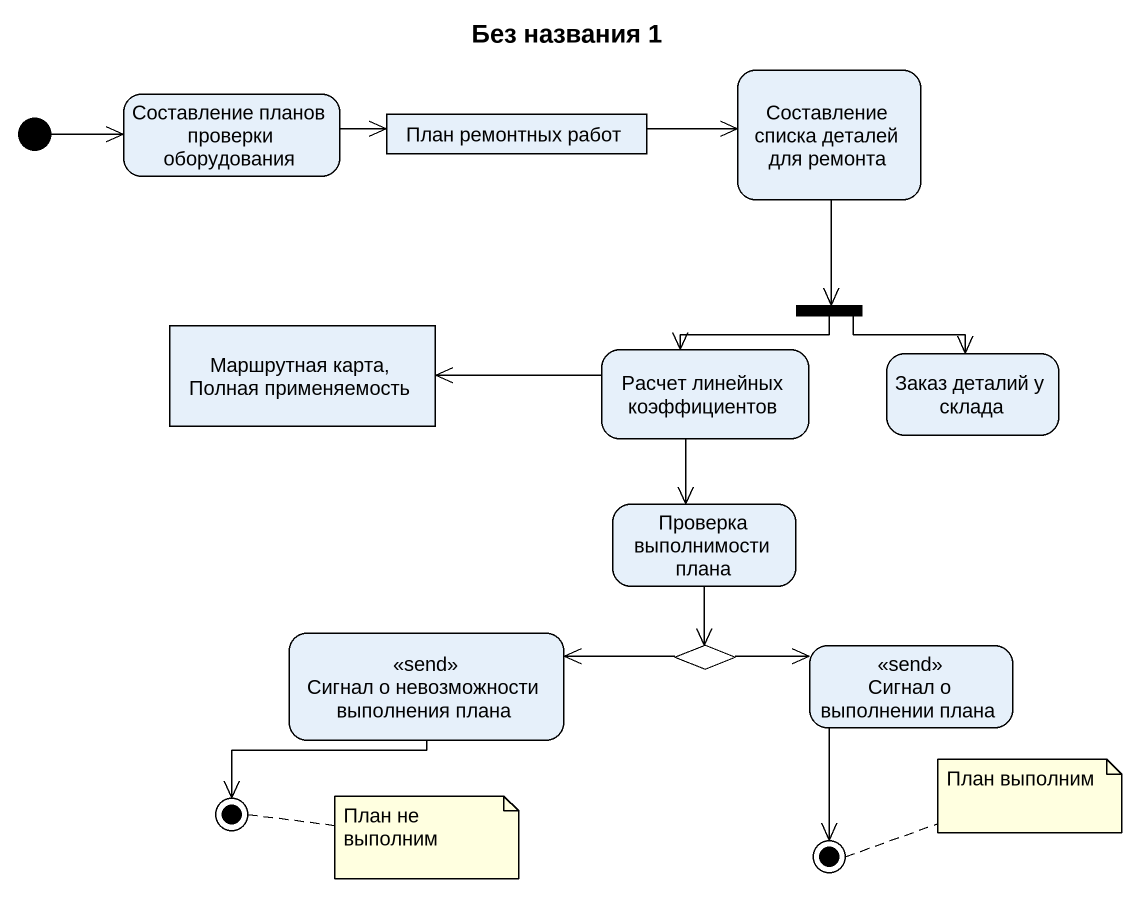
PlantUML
@startuml
title Без названия 1
hide empty description
state "Составление планов проверки оборудования" as Составление_планов_проверки
state "План ремонтных работ" as План_ремонтных_работ <<object>>
state "Составление списка деталей для ремонта" as Составление_списка_деталей
state "Маршрутная карта, Полная применяемость" as Маршрутная_карта_Полная <<object>>
state "Расчет линейных коэффициентов" as Расчет_линейных
state fork1 <<fork>>
state "Заказ деталий у склада" as Заказ_деталий_у_склада
state "Проверка выполнимости плана" as Проверка_выполнимости_плана
state "Сигнал о невозможности выполнения плана" as Сигнал_о_невозможности <<send>>
state choice1 <<choice>>
state "Сигнал о выполнении плана" as Сигнал_о_выполнении_плана <<send>>
state final1 <<end>>
state final2 <<end>>
[*] -right-> Составление_планов_проверки
Составление_планов_проверки -right-> План_ремонтных_работ
План_ремонтных_работ -right-> Составление_списка_деталей
Составление_списка_деталей --> fork1
Расчет_линейных -left-> Маршрутная_карта_Полная
Расчет_линейных --> Проверка_выполнимости_плана
fork1 --> Расчет_линейных
fork1 -right-> Заказ_деталий_у_склада
Проверка_выполнимости_плана --> choice1
Сигнал_о_невозможности --> final1
choice1 -left-> Сигнал_о_невозможности
choice1 -right-> Сигнал_о_выполнении_плана
Сигнал_о_выполнении_плана --> final2
note right of final2 : План выполним
note right of final1 : План не выполним
@enduml
